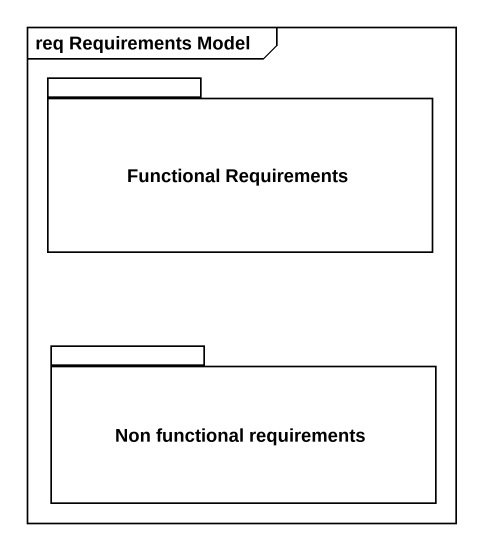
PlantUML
@startuml
mainframe req Requirements Model
package "Functional Requirements" as Functional_Requirements {
}
package "Non functional requirements" as Non_functional_requirements {
}
@enduml
